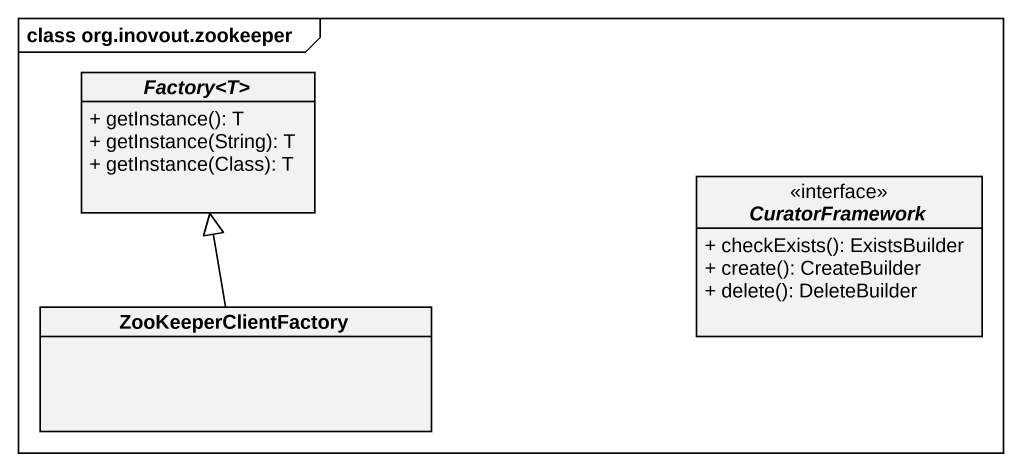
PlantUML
@startuml
mainframe class org.inovout.zookeeper
hide circle
hide empty members
skinparam classAttributeIconSize 0
abstract class "Factory<T>" as Factory_T {
  + getInstance(): T
  + getInstance(String): T
  + getInstance(Class): T
}
interface CuratorFramework <<interface>> {
  + checkExists(): ExistsBuilder
  + create(): CreateBuilder
  + delete(): DeleteBuilder
}
class ZooKeeperClientFactory
ZooKeeperClientFactory -up-|> Factory_T
@enduml
